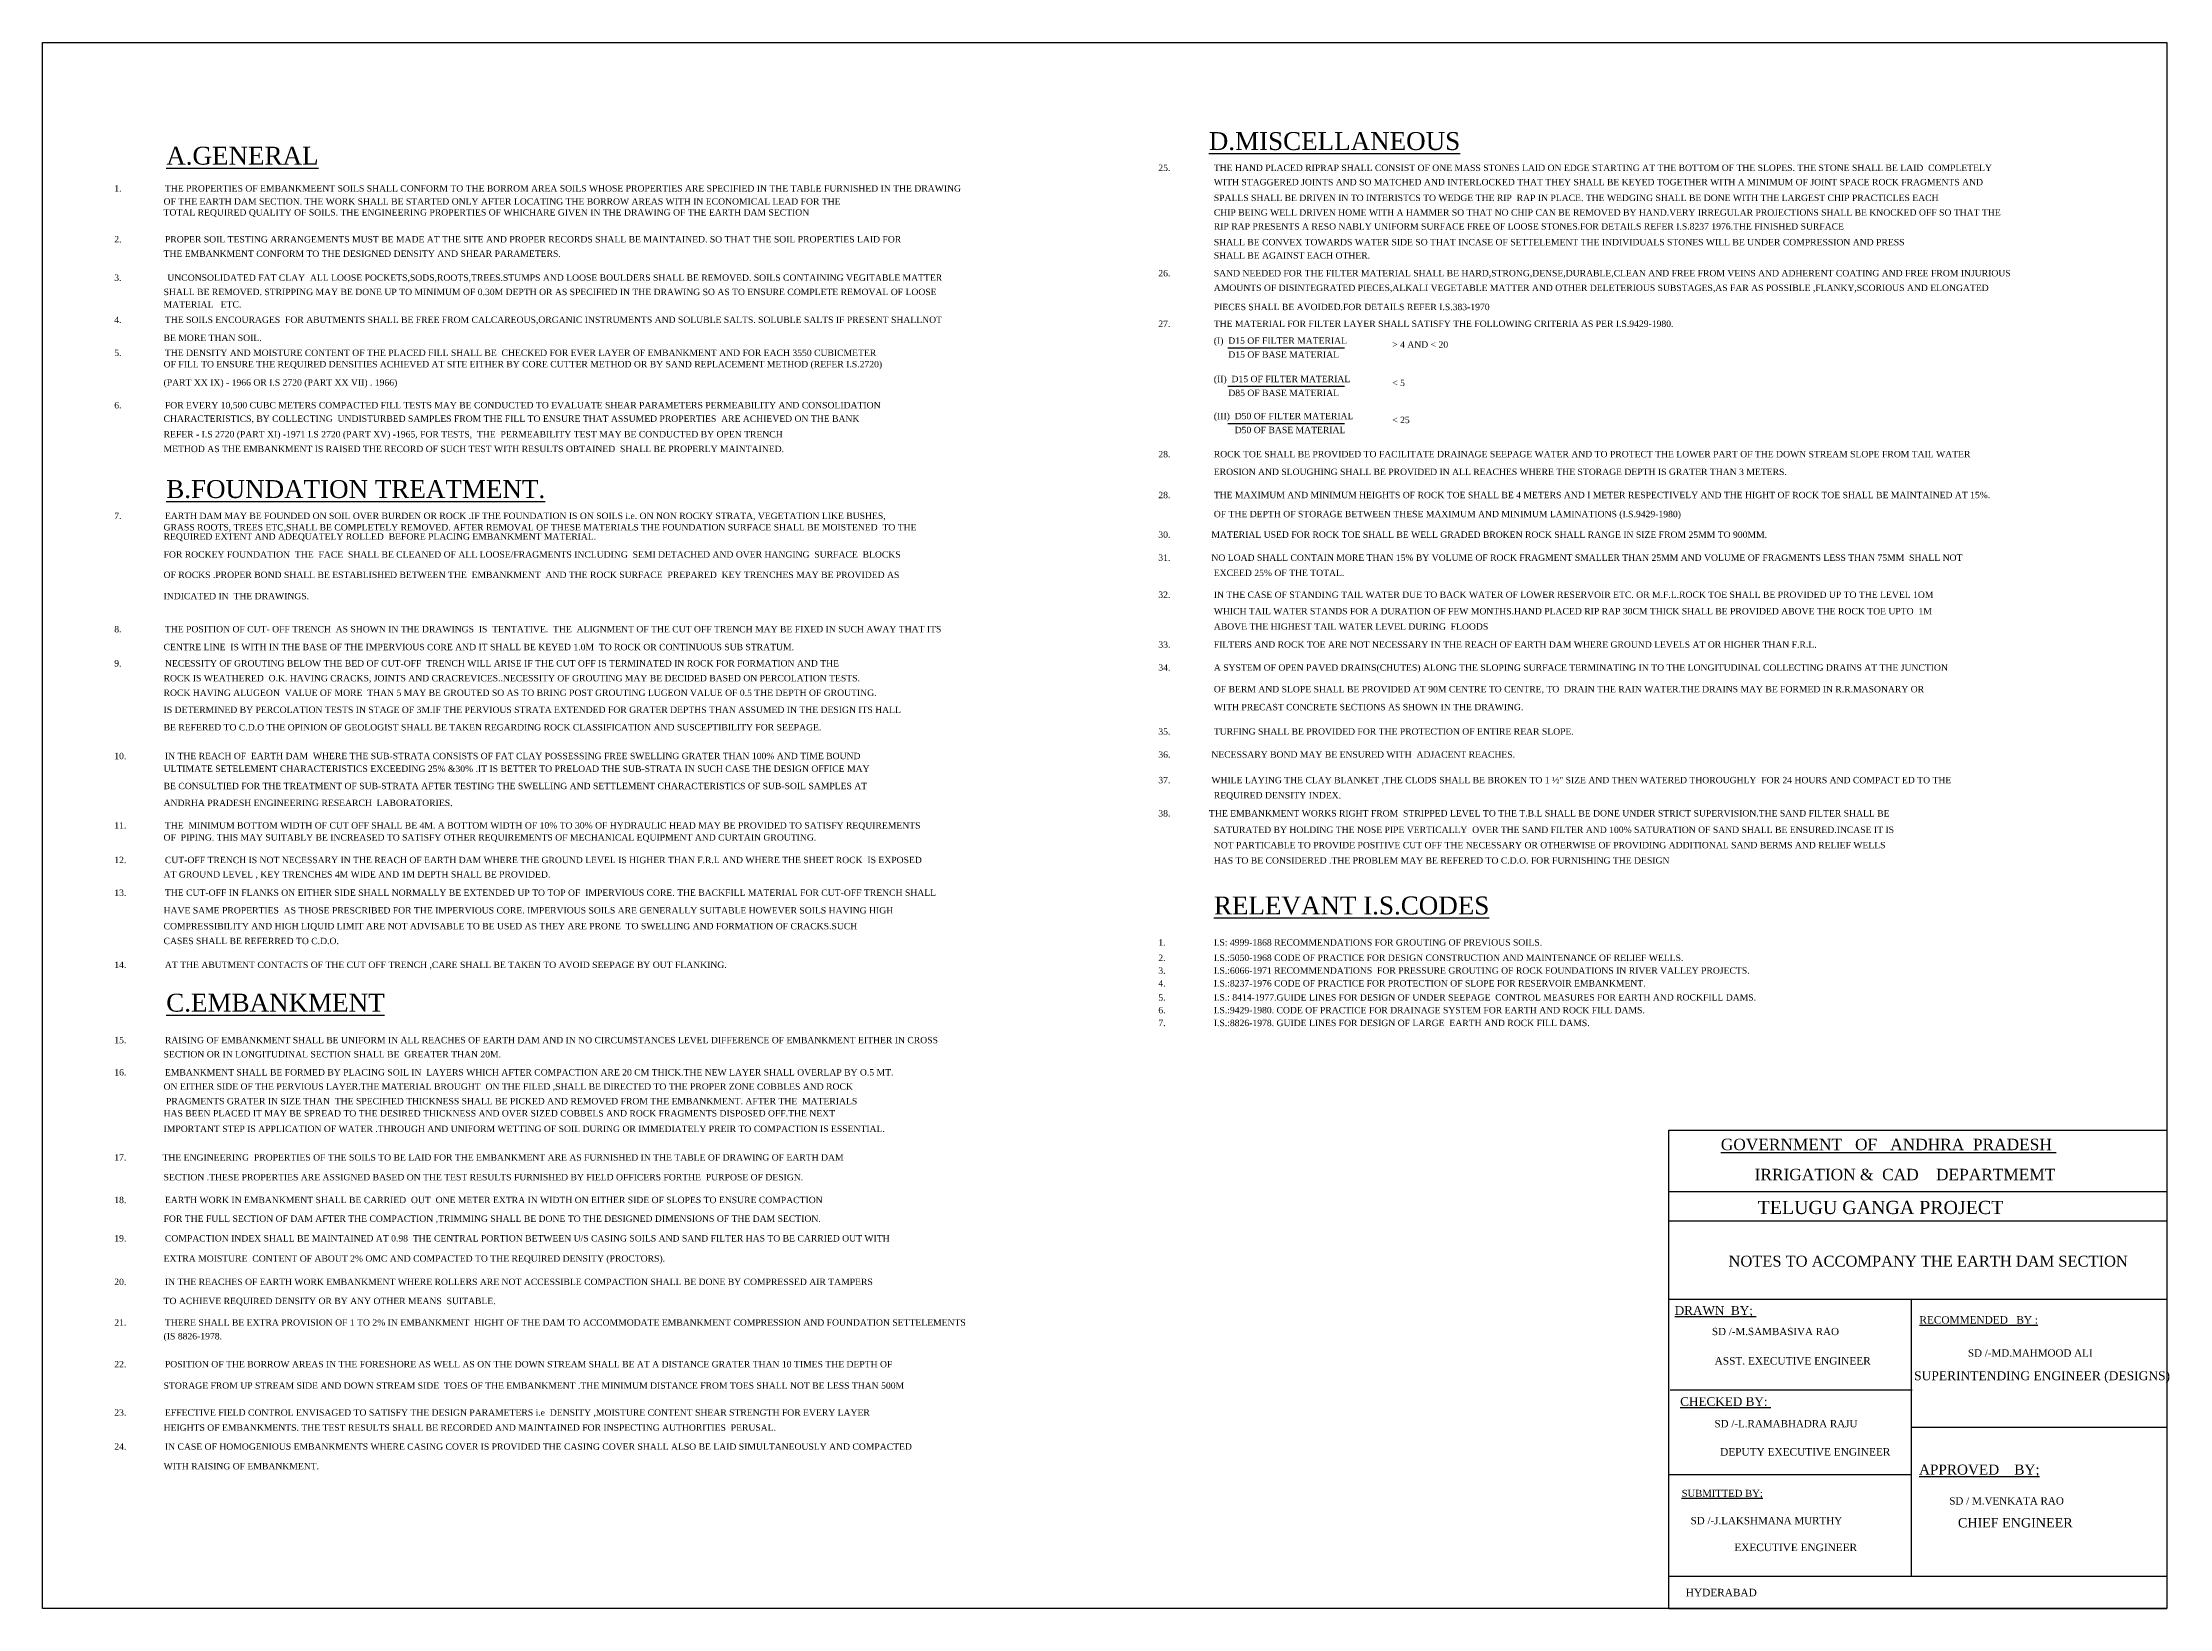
# Model space of a CAD drawing. Header units: millimetres. Extents: x -6 to 827, y 16 to 628.
import ezdxf

# ---------------------------------------------------------------- set-up
doc = ezdxf.new("R2010")
doc.units = ezdxf.units.MM
doc.header["$MEASUREMENT"] = 0
doc.layers.add('TEXT', color=7, linetype='Continuous')
doc.layers.add('TITLE', color=7, linetype='Continuous', lineweight=30)
doc.styles.get("Standard").update_dxf_attribs({"font": 'times.ttf', "height": 160})

msp = doc.modelspace()

# ---------------------------------------------------------------- linework, layer by layer
at = {"layer": 'TEXT', "ltscale": 0.2}
for points in [[(458.39, 509.04), (504.02, 509.04)], [(458.39, 494.04), (504.02, 494.04)], [(458.39, 479.54), (504.02, 479.54)]]:
    msp.add_lwpolyline(points, dxfattribs=at)
at = {"layer": 'TITLE', "lineweight": 30}
for p, q in [((631, 203.08), (825.86, 203.08)), ((825.86, 203.08), (825.86, 16)), ((631, 179.1), (825.86, 179.1)), ((631, 167.67), (825.86, 167.67)), ((631, 136.97), (825.86, 136.97)), ((631.41, 101.51), (726.18, 101.51)), ((631, 68.36), (725.78, 68.36)), ((825.86, 28.45), (631, 28.45)), ((631, 16), (825.86, 16))]:
    msp.add_line(p, q, dxfattribs=at)
at = {"layer": 'TITLE', "ltscale": 0.2}
msp.add_lwpolyline([(825.86, 16), (-5.5, 16), (-5.5, 628.5), (825.86, 628.5)], close=True, dxfattribs=at)
at = {"layer": 'TITLE'}
msp.add_lwpolyline([(631, 16), (631, 203.08)], dxfattribs=at)
at = {"layer": 'TITLE', "lineweight": 30}
for points in [[(725.78, 136.97), (725.78, 28.45)], [(725.78, 86.86), (825.86, 86.86)]]:
    msp.add_lwpolyline(points, dxfattribs=at)

# ---------------------------------------------------------------- texts
at = {"layer": 'TEXT', "ltscale": 0.2}
for s, height, p in [('%%UD.MISCELLANEOUS', 7, (450.91, 586.47)), ('%%UA.GENERAL', 7, (42.91, 580.75)), ('25.                  THE HAND PLACED RIPRAP SHALL CONSIST OF ONE MASS STONES LAID ON EDGE STARTING AT THE BOTTOM OF THE SLOPES. THE STONE SHALL BE LAID  COMPLETELY', 2.5, (431.16, 578.26)), ('WITH STAGGERED JOINTS AND SO MATCHED AND INTERLOCKED THAT THEY SHALL BE KEYED TOGETHER WITH A MINIMUM OF JOINT SPACE ROCK FRAGMENTS AND ', 2.5, (452.87, 572.67)), ('1.                  THE PROPERTIES OF EMBANKMEENT SOILS SHALL CONFORM TO THE BORROM AREA SOILS WHOSE PROPERTIES ARE SPECIFIED IN THE TABLE FURNISHED IN THE DRAWING', 2.5, (22.57, 570.2)), ('OF THE EARTH DAM SECTION. THE WORK SHALL BE STARTED ONLY AFTER LOCATING THE BORROW AREAS WITH IN ECONOMICAL LEAD FOR THE', 2.5, (41.87, 565.1)), ('SPALLS SHALL BE DRIVEN IN TO INTERISTCS TO WEDGE THE RIP  RAP IN PLACE. THE WEDGING SHALL BE DONE WITH THE LARGEST CHIP PRACTICLES EACH ', 2.5, (452.87, 566.51)), ('TOTAL REQUIRED QUALITY OF SOILS. THE ENGINEERING PROPERTIES OF WHICHARE GIVEN IN THE DRAWING OF THE EARTH DAM SECTION', 2.5, (41.87, 560.82)), ('RIP RAP PRESENTS A RESO NABLY UNIFORM SURFACE FREE OF LOOSE STONES.FOR DETAILS REFER I.S.8237 1976.THE FINISHED SURFACE  ', 2.5, (452.87, 555.34)), ('CHIP BEING WELL DRIVEN HOME WITH A HAMMER SO THAT NO CHIP CAN BE REMOVED BY HAND.VERY IRREGULAR PROJECTIONS SHALL BE KNOCKED OFF SO THAT THE ', 2.5, (452.87, 560.78)), ('2.                  PROPER SOIL TESTING ARRANGEMENTS MUST BE MADE AT THE SITE AND PROPER RECORDS SHALL BE MAINTAINED. SO THAT THE SOIL PROPERTIES LAID FOR', 2.5, (22.57, 550.3)), ('SHALL BE CONVEX TOWARDS WATER SIDE SO THAT INCASE OF SETTELEMENT THE INDIVIDUALS STONES WILL BE UNDER COMPRESSION AND PRESS', 2.5, (452.87, 549.18)), ('THE EMBANKMENT CONFORM TO THE DESIGNED DENSITY AND SHEAR PARAMETERS.', 2.5, (41.87, 544.68)), ('SHALL BE AGAINST EACH OTHER.', 2.5, (452.87, 543.97)), ('3.                   UNCONSOLIDATED FAT CLAY  ALL LOOSE POCKETS,SODS,ROOTS,TREES.STUMPS AND LOOSE BOULDERS SHALL BE REMOVED. SOILS CONTAINING VEGITABLE MATTER ', 2.5, (22.57, 535.3)), ('26.                  SAND NEEDED FOR THE FILTER MATERIAL SHALL BE HARD,STRONG,DENSE,DURABLE,CLEAN AND FREE FROM VEINS AND ADHERENT COATING AND FREE FROM INJURIOUS ', 2.5, (431.16, 537.05)), ('AMOUNTS OF DISINTEGRATED PIECES,ALKALI VEGETABLE MATTER AND OTHER DELETERIOUS SUBSTAGES,AS FAR AS POSSIBLE ,FLANKY,SCORIOUS AND ELONGATED', 2.5, (452.87, 531.31)), ('MATERIAL   ETC.', 2.5, (41.87, 524.81)), ('SHALL BE REMOVED. STRIPPING MAY BE DONE UP TO MINIMUM OF 0.30M DEPTH OR AS SPECIFIED IN THE DRAWING SO AS TO ENSURE COMPLETE REMOVAL OF LOOSE', 2.5, (41.87, 529.71)), ('PIECES SHALL BE AVOIDED.FOR DETAILS REFER I.S.383-1970', 2.5, (452.87, 523.83)), ('4.                  THE SOILS ENCOURAGES  FOR ABUTMENTS SHALL BE FREE FROM CALCAREOUS,ORGANIC INSTRUMENTS AND SOLUBLE SALTS. SOLUBLE SALTS IF PRESENT SHALLNOT ', 2.5, (22.57, 518.82)), ('27.                  THE MATERIAL FOR FILTER LAYER SHALL SATISFY THE FOLLOWING CRITERIA AS PER I.S.9429-1980.', 2.5, (431.16, 517.27)), ('5.                  THE DENSITY AND MOISTURE CONTENT OF THE PLACED FILL SHALL BE  CHECKED FOR EVER LAYER OF EMBANKMENT AND FOR EACH 3550 CUBICMETER', 2.5, (22.57, 505.9)), ('BE MORE THAN SOIL. ', 2.5, (41.87, 511.74)), ('(I)  D15 OF FILTER MATERIAL ', 2.5, (452.87, 510.66)), ('D15 OF BASE MATERIAL', 2.5, (458.55, 505.21)), ('> 4 AND < 20', 2.5, (522.7, 509.14)), ('OF FILL TO ENSURE THE REQUIRED DENSITIES ACHIEVED AT SITE EITHER BY CORE CUTTER METHOD OR BY SAND REPLACEMENT METHOD (REFER I.S.2720)', 2.5, (41.87, 501.45)), ('(PART XX IX) - 1966 OR I.S 2720 (PART XX VII) . 1966)', 2.5, (41.87, 494.3)), ('(II)  D15 OF FILTER MATERIAL ', 2.5, (452.87, 495.66)), ('D85 OF BASE MATERIAL', 2.5, (458.55, 490.21)), ('< 5', 2.5, (522.7, 494.14)), ('6.                  FOR EVERY 10,500 CUBC METERS COMPACTED FILL TESTS MAY BE CONDUCTED TO EVALUATE SHEAR PARAMETERS PERMEABILITY AND CONSOLIDATION', 2.5, (22.57, 485.4)), ('(III)  D50 OF FILTER MATERIAL ', 2.5, (452.87, 481.16)), ('REFER - I.S 2720 (PART XI) -1971 I.S 2720 (PART XV) -1965, FOR TESTS,  THE  PERMEABILITY TEST MAY BE CONDUCTED BY OPEN TRENCH', 2.5, (41.87, 474.04)), ('CHARACTERISTICS, BY COLLECTING  UNDISTURBED SAMPLES FROM THE FILL TO ENSURE THAT ASSUMED PROPERTIES  ARE ACHIEVED ON THE BANK', 2.5, (41.87, 480.13)), ('D50 OF BASE MATERIAL', 2.5, (461.05, 475.71)), ('< 25', 2.5, (522.7, 479.64)), ('METHOD AS THE EMBANKMENT IS RAISED THE RECORD OF SUCH TEST WITH RESULTS OBTAINED  SHALL BE PROPERLY MAINTAINED.', 2.5, (41.87, 468.3)), ('28.                  ROCK TOE SHALL BE PROVIDED TO FACILITATE DRAINAGE SEEPAGE WATER AND TO PROTECT THE LOWER PART OF THE DOWN STREAM SLOPE FROM TAIL WATER', 2.5, (431.16, 466.27)), ('EROSION AND SLOUGHING SHALL BE PROVIDED IN ALL REACHES WHERE THE STORAGE DEPTH IS GRATER THAN 3 METERS.', 2.5, (452.87, 459.33)), ('%%UB.FOUNDATION TREATMENT.', 7, (42.91, 450.35)), ('28.                  THE MAXIMUM AND MINIMUM HEIGHTS OF ROCK TOE SHALL BE 4 METERS AND I METER RESPECTIVELY AND THE HIGHT OF ROCK TOE SHALL BE MAINTAINED AT 15%%%.', 2.5, (431.16, 450.27)), ('7.                  EARTH DAM MAY BE FOUNDED ON SOIL OVER BURDEN OR ROCK .IF THE FOUNDATION IS ON SOILS i.e. ON NON ROCKY STRATA, VEGETATION LIKE BUSHES,', 2.5, (22.57, 442.12)), ('OF THE DEPTH OF STORAGE BETWEEN THESE MAXIMUM AND MINIMUM LAMINATIONS (I.S.9429-1980)', 2.5, (452.87, 442.83)), ('REQUIRED EXTENT AND ADEQUATELY ROLLED  BEFORE PLACING EMBANKMENT MATERIAL.', 2.5, (41.87, 434.04)), ('GRASS ROOTS, TREES ETC,SHALL BE COMPLETELY REMOVED. AFTER REMOVAL OF THESE MATERIALS THE FOUNDATION SURFACE SHALL BE MOISTENED  TO THE ', 2.5, (41.87, 437.66)), ('30.                 MATERIAL USED FOR ROCK TOE SHALL BE WELL GRADED BROKEN ROCK SHALL RANGE IN SIZE FROM 25MM TO 900MM.', 2.5, (431.16, 434.77)), ('FOR ROCKEY FOUNDATION  THE  FACE  SHALL BE CLEANED OF ALL LOOSE/FRAGMENTS INCLUDING  SEMI DETACHED AND OVER HANGING  SURFACE  BLOCKS', 2.5, (41.87, 427.01)), ('31.                 NO LOAD SHALL CONTAIN MORE THAN 15%%% BY VOLUME OF ROCK FRAGMENT SMALLER THAN 25MM AND VOLUME OF FRAGMENTS LESS THAN 75MM  SHALL NOT ', 2.5, (431.16, 425.77)), ('OF ROCKS .PROPER BOND SHALL BE ESTABLISHED BETWEEN THE  EMBANKMENT  AND THE ROCK SURFACE  PREPARED  KEY TRENCHES MAY BE PROVIDED AS ', 2.5, (41.87, 419.05)), ('EXCEED 25%%% OF THE TOTAL.', 2.5, (452.87, 419.83)), ('INDICATED IN  THE DRAWINGS.', 2.5, (41.87, 410.73)), ('32.                  IN THE CASE OF STANDING TAIL WATER DUE TO BACK WATER OF LOWER RESERVOIR ETC. OR M.F.L.ROCK TOE SHALL BE PROVIDED UP TO THE LEVEL 1OM ', 2.5, (431.16, 411.27)), ('8.                  THE POSITION OF CUT- OFF TRENCH  AS SHOWN IN THE DRAWINGS  IS  TENTATIVE.  THE  ALIGNMENT OF THE CUT OFF TRENCH MAY BE FIXED IN SUCH AWAY THAT ITS ', 2.5, (22.57, 397.81)), ('WHICH TAIL WATER STANDS FOR A DURATION OF FEW MONTHS.HAND PLACED RIP RAP 30CM THICK SHALL BE PROVIDED ABOVE THE ROCK TOE UPTO  1M ', 2.5, (452.87, 404.83)), ('ABOVE THE HIGHEST TAIL WATER LEVEL DURING  FLOODS', 2.5, (452.87, 398.83)), ('CENTRE LINE  IS WITH IN THE BASE OF THE IMPERVIOUS CORE AND IT SHALL BE KEYED 1.0M  TO ROCK OR CONTINUOUS SUB STRATUM. ', 2.5, (41.87, 390.81)), ('33.                  FILTERS AND ROCK TOE ARE NOT NECESSARY IN THE REACH OF EARTH DAM WHERE GROUND LEVELS AT OR HIGHER THAN F.R.L.', 2.5, (431.16, 391.77)), ('9.                  NECESSITY OF GROUTING BELOW THE BED OF CUT-OFF  TRENCH WILL ARISE IF THE CUT OFF IS TERMINATED IN ROCK FOR FORMATION AND THE', 2.5, (22.57, 384.44)), ('34.                  A SYSTEM OF OPEN PAVED DRAINS(CHUTES) ALONG THE SLOPING SURFACE TERMINATING IN TO THE LONGITUDINAL COLLECTING DRAINS AT THE JUNCTION ', 2.5, (431.16, 382.77)), ('ROCK IS WEATHERED  O.K. HAVING CRACKS, JOINTS AND CRACREVICES..NECESSITY OF GROUTING MAY BE DECIDED BASED ON PERCOLATION TESTS.', 2.5, (41.87, 378.64)), ('ROCK HAVING ALUGEON  VALUE OF MORE  THAN 5 MAY BE GROUTED SO AS TO BRING POST GROUTING LUGEON VALUE OF 0.5 THE DEPTH OF GROUTING.', 2.5, (41.87, 372.92)), ('OF BERM AND SLOPE SHALL BE PROVIDED AT 90M CENTRE TO CENTRE, TO  DRAIN THE RAIN WATER.THE DRAINS MAY BE FORMED IN R.R.MASONARY OR ', 2.5, (452.87, 374.33)), ('IS DETERMINED BY PERCOLATION TESTS IN STAGE OF 3M.IF THE PERVIOUS STRATA EXTENDED FOR GRATER DEPTHS THAN ASSUMED IN THE DESIGN ITS HALL ', 2.5, (41.87, 366.26)), ('WITH PRECAST CONCRETE SECTIONS AS SHOWN IN THE DRAWING.', 2.5, (452.87, 367.33)), ('BE REFERED TO C.D.O THE OPINION OF GEOLOGIST SHALL BE TAKEN REGARDING ROCK CLASSIFICATION AND SUSCEPTIBILITY FOR SEEPAGE.', 2.5, (41.87, 359.43)), ('35.                  TURFING SHALL BE PROVIDED FOR THE PROTECTION OF ENTIRE REAR SLOPE.', 2.5, (431.16, 357.77)), ('10.                IN THE REACH OF  EARTH DAM  WHERE THE SUB-STRATA CONSISTS OF FAT CLAY POSSESSING FREE SWELLING GRATER THAN 100%%% AND TIME BOUND ', 2.5, (22.57, 348.19)), ('36.                 NECESSARY BOND MAY BE ENSURED WITH  ADJACENT REACHES.', 2.5, (431.16, 348.77)), ('ULTIMATE SETELEMENT CHARACTERISTICS EXCEEDING 25%%% &30%%% .IT IS BETTER TO PRELOAD THE SUB-STRATA IN SUCH CASE THE DESIGN OFFICE MAY ', 2.5, (41.87, 343.22)), ('37.                 WHILE LAYING THE CLAY BLANKET ,THE CLODS SHALL BE BROKEN TO 1 ½" SIZE AND THEN WATERED THOROUGHLY  FOR 24 HOURS AND COMPACT ED TO THE', 2.5, (431.16, 338.77)), ('BE CONSULTIED FOR THE TREATMENT OF SUB-STRATA AFTER TESTING THE SWELLING AND SETTLEMENT CHARACTERISTICS OF SUB-SOIL SAMPLES AT', 2.5, (41.87, 336.46)), ('REQUIRED DENSITY INDEX.', 2.5, (452.87, 332.83)), ('ANDRHA PRADESH ENGINEERING RESEARCH  LABORATORIES.', 2.5, (41.87, 329.85)), ('38.                THE EMBANKMENT WORKS RIGHT FROM  STRIPPED LEVEL TO THE T.B.L SHALL BE DONE UNDER STRICT SUPERVISION.THE SAND FILTER SHALL BE ', 2.5, (431.16, 325.77)), ('11.                THE  MINIMUM BOTTOM WIDTH OF CUT OFF SHALL BE 4M. A BOTTOM WIDTH OF 10%%% TO 30%%% OF HYDRAULIC HEAD MAY BE PROVIDED TO SATISFY REQUIREMENTS', 2.5, (22.57, 321.03)), ('OF  PIPING. THIS MAY SUITABLY BE INCREASED TO SATISFY OTHER REQUIREMENTS OF MECHANICAL EQUIPMENT AND CURTAIN GROUTING.', 2.5, (41.87, 316.34)), ('SATURATED BY HOLDING THE NOSE PIPE VERTICALLY  OVER THE SAND FILTER AND 100%%% SATURATION OF SAND SHALL BE ENSURED.INCASE IT IS', 2.5, (452.87, 319.33)), ('12.                CUT-OFF TRENCH IS NOT NECESSARY IN THE REACH OF EARTH DAM WHERE THE GROUND LEVEL IS HIGHER THAN F.R.L AND WHERE THE SHEET ROCK  IS EXPOSED ', 2.5, (22.57, 307.52)), ('NOT PARTICABLE TO PROVIDE POSITIVE CUT OFF THE NECESSARY OR OTHERWISE OF PROVIDING ADDITIONAL SAND BERMS AND RELIEF WELLS', 2.5, (452.87, 313.33)), ('HAS TO BE CONSIDERED .THE PROBLEM MAY BE REFERED TO C.D.O. FOR FURNISHING THE DESIGN', 2.5, (452.87, 307.33)), ('AT GROUND LEVEL , KEY TRENCHES 4M WIDE AND 1M DEPTH SHALL BE PROVIDED.', 2.5, (41.87, 301.88)), ('13.                THE CUT-OFF IN FLANKS ON EITHER SIDE SHALL NORMALLY BE EXTENDED UP TO TOP OF  IMPERVIOUS CORE. THE BACKFILL MATERIAL FOR CUT-OFF TRENCH SHALL  ', 2.5, (22.57, 294.72)), ('%%URELEVANT I.S.CODES', 7, (452.91, 287.47)), ('HAVE SAME PROPERTIES  AS THOSE PRESCRIBED FOR THE IMPERVIOUS CORE. IMPERVIOUS SOILS ARE GENERALLY SUITABLE HOWEVER SOILS HAVING HIGH ', 2.5, (41.87, 287.83)), ('COMPRESSIBILITY AND HIGH LIQUID LIMIT ARE NOT ADVISABLE TO BE USED AS THEY ARE PRONE  TO SWELLING AND FORMATION OF CRACKS.SUCH ', 2.5, (41.87, 281.64)), ('CASES SHALL BE REFERRED TO C.D.O.', 2.5, (41.87, 275.84)), ('1.                    I.S: 4999-1868 RECOMMENDATIONS FOR GROUTING OF PREVIOUS SOILS.', 2.5, (431.16, 275.27)), ('14.                AT THE ABUTMENT CONTACTS OF THE CUT OFF TRENCH ,CARE SHALL BE TAKEN TO AVOID SEEPAGE BY OUT FLANKING.', 2.5, (22.57, 266.5)), ('2.                    I.S.:5050-1968 CODE OF PRACTICE FOR DESIGN CONSTRUCTION AND MAINTENANCE OF RELIEF WELLS.', 2.5, (431.16, 269.27)), ('3.                    I.S.:6066-1971 RECOMMENDATIONS  FOR PRESSURE GROUTING OF ROCK FOUNDATIONS IN RIVER VALLEY PROJECTS. ', 2.5, (431.16, 264.27)), ('4.                    I.S.:8237-1976 CODE OF PRACTICE FOR PROTECTION OF SLOPE FOR RESERVOIR EMBANKMENT. ', 2.5, (431.16, 259.27)), ('%%UC.EMBANKMENT', 7, (42.91, 249.45)), ('6.                    I.S.:9429-1980. CODE OF PRACTICE FOR DRAINAGE SYSTEM FOR EARTH AND ROCK FILL DAMS.', 2.5, (431.16, 248.77)), ('5.                    I.S.: 8414-1977.GUIDE LINES FOR DESIGN OF UNDER SEEPAGE  CONTROL MEASURES FOR EARTH AND ROCKFILL DAMS. ', 2.5, (431.16, 253.77)), ('7.                    I.S.:8826-1978. GUIDE LINES FOR DESIGN OF LARGE  EARTH AND ROCK FILL DAMS.', 2.5, (431.16, 243.77)), ('15.                RAISING OF EMBANKMENT SHALL BE UNIFORM IN ALL REACHES OF EARTH DAM AND IN NO CIRCUMSTANCES LEVEL DIFFERENCE OF EMBANKMENT EITHER IN CROSS', 2.5, (22.57, 237.07)), ('SECTION OR IN LONGITUDINAL SECTION SHALL BE  GREATER THAN 20M.', 2.5, (41.87, 231.52)), ('16.                EMBANKMENT SHALL BE FORMED BY PLACING SOIL IN  LAYERS WHICH AFTER COMPACTION ARE 20 CM THICK.THE NEW LAYER SHALL OVERLAP BY O.5 MT.', 2.5, (22.57, 224.46)), ('ON EITHER SIDE OF THE PERVIOUS LAYER.THE MATERIAL BROUGHT  ON THE FILED ,SHALL BE DIRECTED TO THE PROPER ZONE COBBLES AND ROCK', 2.5, (41.87, 218.89)), ('HAS BEEN PLACED IT MAY BE SPREAD TO THE DESIRED THICKNESS AND OVER SIZED COBBELS AND ROCK FRAGMENTS DISPOSED OFF.THE NEXT ', 2.5, (41.87, 208.43)), (' PRAGMENTS GRATER IN SIZE THAN  THE SPECIFIED THICKNESS SHALL BE PICKED AND REMOVED FROM THE EMBANKMENT. AFTER THE  MATERIALS ', 2.5, (41.87, 213.19)), ('IMPORTANT STEP IS APPLICATION OF WATER .THROUGH AND UNIFORM WETTING OF SOIL DURING OR IMMEDIATELY PREIR TO COMPACTION IS ESSENTIAL. ', 2.5, (41.87, 202.35)), ('17.               THE ENGINEERING  PROPERTIES OF THE SOILS TO BE LAID FOR THE EMBANKMENT ARE AS FURNISHED IN THE TABLE OF DRAWING OF EARTH DAM', 2.5, (22.57, 191.16)), ('SECTION .THESE PROPERTIES ARE ASSIGNED BASED ON THE TEST RESULTS FURNISHED BY FIELD OFFICERS FORTHE  PURPOSE OF DESIGN.', 2.5, (41.87, 183.44)), ('18.                EARTH WORK IN EMBANKMENT SHALL BE CARRIED  OUT  ONE METER EXTRA IN WIDTH ON EITHER SIDE OF SLOPES TO ENSURE COMPACTION ', 2.5, (22.57, 174.53)), ('FOR THE FULL SECTION OF DAM AFTER THE COMPACTION ,TRIMMING SHALL BE DONE TO THE DESIGNED DIMENSIONS OF THE DAM SECTION.', 2.5, (41.87, 167.22)), ('19.                COMPACTION INDEX SHALL BE MAINTAINED AT 0.98  THE CENTRAL PORTION BETWEEN U/S CASING SOILS AND SAND FILTER HAS TO BE CARRIED OUT WITH', 2.5, (22.57, 159.52)), ('EXTRA MOISTURE  CONTENT OF ABOUT 2%%% OMC AND COMPACTED TO THE REQUIRED DENSITY (PROCTORS).', 2.5, (41.87, 151.62)), ('20.                IN THE REACHES OF EARTH WORK EMBANKMENT WHERE ROLLERS ARE NOT ACCESSIBLE COMPACTION SHALL BE DONE BY COMPRESSED AIR TAMPERS', 2.5, (22.57, 142.5)), ('TO ACHIEVE REQUIRED DENSITY OR BY ANY OTHER MEANS  SUITABLE.', 2.5, (41.87, 135.03)), ('21.                THERE SHALL BE EXTRA PROVISION OF 1 TO 2%%% IN EMBANKMENT  HIGHT OF THE DAM TO ACCOMMODATE EMBANKMENT COMPRESSION AND FOUNDATION SETTELEMENTS', 2.5, (22.57, 126.6)), ('(IS 8826-1978.', 2.5, (41.87, 121.23)), ('22.                POSITION OF THE BORROW AREAS IN THE FORESHORE AS WELL AS ON THE DOWN STREAM SHALL BE AT A DISTANCE GRATER THAN 10 TIMES THE DEPTH OF', 2.5, (22.57, 110.29)), ('STORAGE FROM UP STREAM SIDE AND DOWN STREAM SIDE  TOES OF THE EMBANKMENT .THE MINIMUM DISTANCE FROM TOES SHALL NOT BE LESS THAN 500M', 2.5, (41.87, 101.92)), ('23.                EFFECTIVE FIELD CONTROL ENVISAGED TO SATISFY THE DESIGN PARAMETERS i.e  DENSITY ,MOISTURE CONTENT SHEAR STRENGTH FOR EVERY LAYER', 2.5, (22.57, 91.38)), ('HEIGHTS OF EMBANKMENTS. THE TEST RESULTS SHALL BE RECORDED AND MAINTAINED FOR INSPECTING AUTHORITIES  PERUSAL.', 2.5, (41.87, 85.49)), ('24.                IN CASE OF HOMOGENIOUS EMBANKMENTS WHERE CASING COVER IS PROVIDED THE CASING COVER SHALL ALSO BE LAID SIMULTANEOUSLY AND COMPACTED', 2.5, (22.57, 78.05)), ('WITH RAISING OF EMBANKMENT.', 2.5, (41.87, 70.4))]:
    msp.add_text(s, height=height, dxfattribs=at).set_placement(p)
at = {"layer": 'TITLE', "lineweight": 30}
for s, height, p in [('%%UGOVERNMENT   OF   ANDHRA  PRADESH ', 4.4877, (651.28, 195.25)), ('IRRIGATION &  CAD    DEPARTMEMT ', 4.4877, (664.52, 183.48)), ('TELUGU GANGA PROJECT', 5.1625, (665.69, 170.27)), ('NOTES TO ACCOMPANY THE EARTH DAM SECTION', 4.2608, (654.31, 149.71)), ('%%UDRAWN  BY; ', 3.4089, (633.24, 130.84)), ('SD /-M.SAMBASIVA RAO ', 2.8556, (647.81, 122.9)), ('%%URECOMMENDED   BY :', 2.9254, (729.01, 127.4)), ('SD /-MD.MAHMOOD ALI', 2.8556, (747.99, 114.49)), ('ASST. EXECUTIVE ENGINEER', 2.9295, (648.87, 111.39)), ('SUPERINTENDING ENGINEER (DESIGNS)', 3.4905, (726.93, 105.27)), ('%%UCHECKED BY: ', 3.4089, (635.39, 95.23)), ('SD /-L.RAMABHADRA RAJU', 2.8556, (648.8, 86.84)), ('DEPUTY EXECUTIVE ENGINEER', 2.9295, (651.02, 75.77)), ('%%UAPPROVED    BY;', 3.9333, (728.85, 68.35)), ('%%USUBMITTED BY;', 2.7533, (635.95, 59.65)), ('SD / M.VENKATA RAO', 2.8556, (740.71, 56.65)), ('SD /-J.LAKSHMANA MURTHY ', 2.8556, (639.46, 48.92)), ('CHIEF ENGINEER', 3.6521, (744.08, 47.7)), ('EXECUTIVE ENGINEER', 2.9295, (656.57, 38.42)), ('HYDERABAD', 2.93, (637.58, 20.76))]:
    msp.add_text(s, height=height, dxfattribs=at).set_placement(p)

doc.saveas('drawing.dxf')
